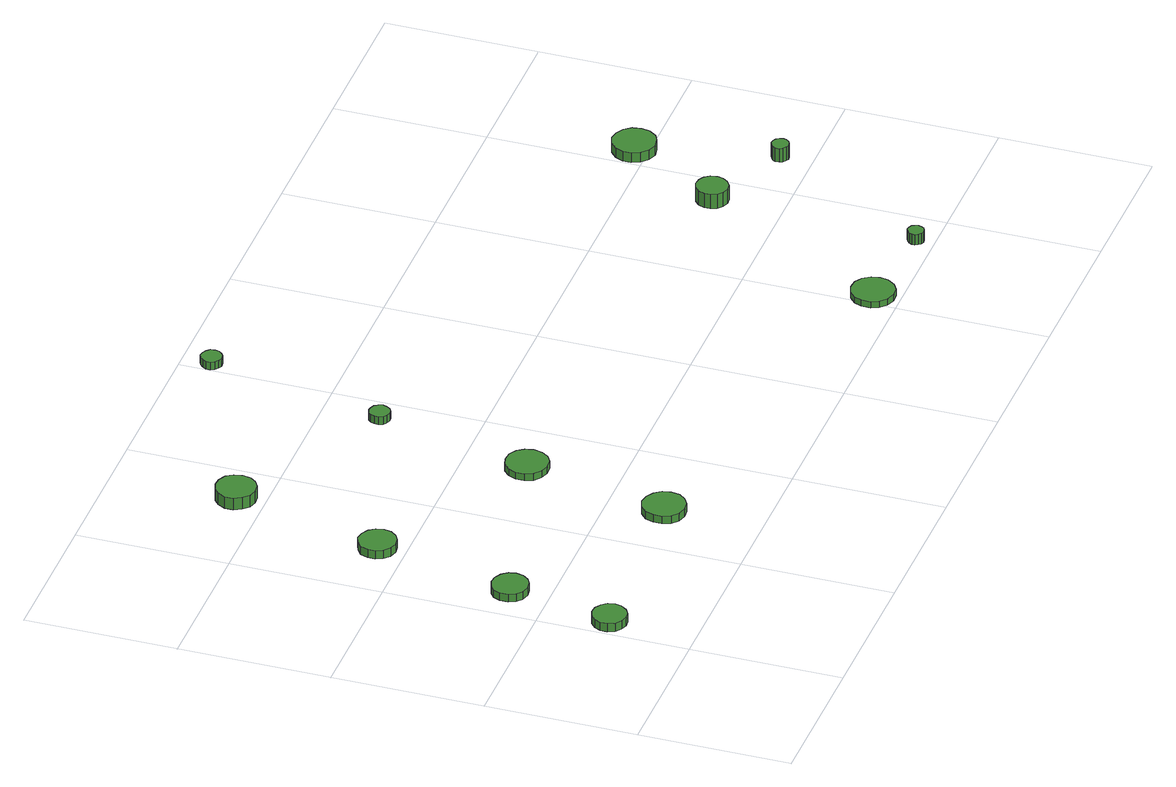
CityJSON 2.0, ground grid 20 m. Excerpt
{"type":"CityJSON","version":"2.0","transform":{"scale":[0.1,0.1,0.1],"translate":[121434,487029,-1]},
"CityObjects":{
"tree1":{"type":"SolitaryVegetationObject","attributes":{"function":"something"},"geometry":[{"type":"MultiSurface","lod":"1","boundaries":[[[0,1,2,3,4,5,6,7,8,9,10,11,12,13,14]],[[15,16,17,18,19,20,21,22,23,24,25,26,27,28,29]],[[0,29,28,1]],[[1,28,27,2]],[[2,27,26,3]],[[3,26,25,4]],[[4,25,24,5]],[[5,24,23,6]],[[6,23,22,7]],[[7,22,21,8]],[[8,21,20,9]],[[9,20,19,10]],[[10,19,18,11]],[[11,18,17,12]],[[12,17,16,13]],[[13,16,15,14]],[[14,15,29,0]]]}]},
"tree2":{"type":"SolitaryVegetationObject","attributes":{"function":"something"},"geometry":[{"type":"MultiSurface","lod":"1","boundaries":[[[30,31,32,33,34,35,36,37,38,39,40,41,42,43,44]],[[45,46,47,48,49,50,51,52,53,54,55,56,57,58,59]],[[30,59,58,31]],[[31,58,57,32]],[[32,57,56,33]],[[33,56,55,34]],[[34,55,54,35]],[[35,54,53,36]],[[36,53,52,37]],[[37,52,51,38]],[[38,51,50,39]],[[39,50,49,40]],[[40,49,48,41]],[[41,48,47,42]],[[42,47,46,43]],[[43,46,45,44]],[[44,45,59,30]]]}]},
"tree3":{"type":"SolitaryVegetationObject","attributes":{"function":"something"},"geometry":[{"type":"MultiSurface","lod":"1","boundaries":[[[60,61,62,63,64,65,66,67,68,69,70,71,72,73,74]],[[75,76,77,78,79,80,81,82,83,84,85,86,87,88,89]],[[60,89,88,61]],[[61,88,87,62]],[[62,87,86,63]],[[63,86,85,64]],[[64,85,84,65]],[[65,84,83,66]],[[66,83,82,67]],[[67,82,81,68]],[[68,81,80,69]],[[69,80,79,70]],[[70,79,78,71]],[[71,78,77,72]],[[72,77,76,73]],[[73,76,75,74]],[[74,75,89,60]]]}]},
"tree4":{"type":"SolitaryVegetationObject","attributes":{"function":"something"},"geometry":[{"type":"MultiSurface","lod":"1","boundaries":[[[90,91,92,93,94,95,96,97,98,99,100,101,102,103,104]],[[105,106,107,108,109,110,111,112,113,114,115,116,117,118,119]],[[90,119,118,91]],[[91,118,117,92]],[[92,117,116,93]],[[93,116,115,94]],[[94,115,114,95]],[[95,114,113,96]],[[96,113,112,97]],[[97,112,111,98]],[[98,111,110,99]],[[99,110,109,100]],[[100,109,108,101]],[[101,108,107,102]],[[102,107,106,103]],[[103,106,105,104]],[[104,105,119,90]]]}]},
"tree5":{"type":"SolitaryVegetationObject","attributes":{"function":"something"},"geometry":[{"type":"MultiSurface","lod":"1","boundaries":[[[120,121,122,123,124,125,126,127,128,129,130,131,132,133,134]],[[135,136,137,138,139,140,141,142,143,144,145,146,147,148,149]],[[120,149,148,121]],[[121,148,147,122]],[[122,147,146,123]],[[123,146,145,124]],[[124,145,144,125]],[[125,144,143,126]],[[126,143,142,127]],[[127,142,141,128]],[[128,141,140,129]],[[129,140,139,130]],[[130,139,138,131]],[[131,138,137,132]],[[132,137,136,133]],[[133,136,135,134]],[[134,135,149,120]]]}]},
"tree6":{"type":"SolitaryVegetationObject","attributes":{"function":"something"},"geometry":[{"type":"MultiSurface","lod":"1","boundaries":[[[150,151,152,153,154,155,156,157,158,159,160,161,162,163,164]],[[165,166,167,168,169,170,171,172,173,174,175,176,177,178,179]],[[150,179,178,151]],[[151,178,177,152]],[[152,177,176,153]],[[153,176,175,154]],[[154,175,174,155]],[[155,174,173,156]],[[156,173,172,157]],[[157,172,171,158]],[[158,171,170,159]],[[159,170,169,160]],[[160,169,168,161]],[[161,168,167,162]],[[162,167,166,163]],[[163,166,165,164]],[[164,165,179,150]]]}]},
"tree7":{"type":"SolitaryVegetationObject","attributes":{"function":"something"},"geometry":[{"type":"MultiSurface","lod":"1","boundaries":[[[180,181,182,183,184,185,186,187,188,189,190,191,192,193,194]],[[195,196,197,198,199,200,201,202,203,204,205,206,207,208,209]],[[180,209,208,181]],[[181,208,207,182]],[[182,207,206,183]],[[183,206,205,184]],[[184,205,204,185]],[[185,204,203,186]],[[186,203,202,187]],[[187,202,201,188]],[[188,201,200,189]],[[189,200,199,190]],[[190,199,198,191]],[[191,198,197,192]],[[192,197,196,193]],[[193,196,195,194]],[[194,195,209,180]]]}]},
"tree8":{"type":"SolitaryVegetationObject","attributes":{"function":"something"},"geometry":[{"type":"MultiSurface","lod":"1","boundaries":[[[210,211,212,213,214,215,216,217,218,219,220,221,222,223,224]],[[225,226,227,228,229,230,231,232,233,234,235,236,237,238,239]],[[210,239,238,211]],[[211,238,237,212]],[[212,237,236,213]],[[213,236,235,214]],[[214,235,234,215]],[[215,234,233,216]],[[216,233,232,217]],[[217,232,231,218]],[[218,231,230,219]],[[219,230,229,220]],[[220,229,228,221]],[[221,228,227,222]],[[222,227,226,223]],[[223,226,225,224]],[[224,225,239,210]]]}]},
"tree9":{"type":"SolitaryVegetationObject","attributes":{"function":"something"},"geometry":[{"type":"MultiSurface","lod":"1","boundaries":[[[240,241,242,243,244,245,246,247,248,249,250,251,252,253,254]],[[255,256,257,258,259,260,261,262,263,264,265,266,267,268,269]],[[240,269,268,241]],[[241,268,267,242]],[[242,267,266,243]],[[243,266,265,244]],[[244,265,264,245]],[[245,264,263,246]],[[246,263,262,247]],[[247,262,261,248]],[[248,261,260,249]],[[249,260,259,250]],[[250,259,258,251]],[[251,258,257,252]],[[252,257,256,253]],[[253,256,255,254]],[[254,255,269,240]]]}]},
"tree10":{"type":"SolitaryVegetationObject","attributes":{"function":"something"}},
"tree11":{"type":"SolitaryVegetationObject","attributes":{"function":"something"},"geometry":[{"type":"MultiSurface","lod":"1","boundaries":[[[270,271,272,273,274,275,276,277,278,279,280,281,282,283,284]],[[285,286,287,288,289,290,291,292,293,294,295,296,297,298,299]],[[270,299,298,271]],[[271,298,297,272]],[[272,297,296,273]],[[273,296,295,274]],[[274,295,294,275]],[[275,294,293,276]],[[276,293,292,277]],[[277,292,291,278]],[[278,291,290,279]],[[279,290,289,280]],[[280,289,288,281]],[[281,288,287,282]],[[282,287,286,283]],[[283,286,285,284]],[[284,285,299,270]]]}]},
"tree12":{"type":"SolitaryVegetationObject","attributes":{"function":"something"},"geometry":[{"type":"MultiSurface","lod":"1","boundaries":[[[300,301,302,303,304,305,306,307,308,309,310,311,312,313,314]],[[315,316,317,318,319,320,321,322,323,324,325,326,327,328,329]],[[300,329,328,301]],[[301,328,327,302]],[[302,327,326,303]],[[303,326,325,304]],[[304,325,324,305]],[[305,324,323,306]],[[306,323,322,307]],[[307,322,321,308]],[[308,321,320,309]],[[309,320,319,310]],[[310,319,318,311]],[[311,318,317,312]],[[312,317,316,313]],[[313,316,315,314]],[[314,315,329,300]]]}]},
"tree13":{"type":"SolitaryVegetationObject","attributes":{"function":"something"},"geometry":[{"type":"MultiSurface","lod":"1","boundaries":[[[330,331,332,333,334,335,336,337,338,339,340,341,342,343,344]],[[345,346,347,348,349,350,351,352,353,354,355,356,357,358,359]],[[330,359,358,331]],[[331,358,357,332]],[[332,357,356,333]],[[333,356,355,334]],[[334,355,354,335]],[[335,354,353,336]],[[336,353,352,337]],[[337,352,351,338]],[[338,351,350,339]],[[339,350,349,340]],[[340,349,348,341]],[[341,348,347,342]],[[342,347,346,343]],[[343,346,345,344]],[[344,345,359,330]]]}]},
"tree14":{"type":"SolitaryVegetationObject","attributes":{"function":"something"},"geometry":[{"type":"MultiSurface","lod":"1","boundaries":[[[360,361,362,363,364,365,366,367,368,369,370,371,372,373,374]],[[375,376,377,378,379,380,381,382,383,384,385,386,387,388,389]],[[360,389,388,361]],[[361,388,387,362]],[[362,387,386,363]],[[363,386,385,364]],[[364,385,384,365]],[[365,384,383,366]],[[366,383,382,367]],[[367,382,381,368]],[[368,381,380,369]],[[369,380,379,370]],[[370,379,378,371]],[[371,378,377,372]],[[372,377,376,373]],[[373,376,375,374]],[[374,375,389,360]]]}]},
"tree15":{"type":"SolitaryVegetationObject","attributes":{"function":"something"}}
},
"vertices":[
[51,114,18],[49,123,18],[43,130,18],[35,135,18],[26,136,18],[17,133,18],[10,127,18],[6,118,18],[6,109,18],[10,100,18],[17,94,18],[26,91,18],[35,92,18],[43,97,18],[49,105,18],[49,105,6],[43,97,6],[35,92,6],[26,91,6],[17,94,6],[10,100,6],[6,109,6],[6,118,6],[10,127,6],[17,133,6],[26,136,6],[35,135,6],[43,130,6],[49,123,6],[51,114,6],
[78,252,17],[76,261,17],[70,269,17],[61,274,17],[51,275,17],[41,272,17],[34,266,17],[30,257,17],[30,246,17],[34,237,17],[41,231,17],[51,228,17],[61,229,17],[70,234,17],[76,242,17],[76,242,6],[70,234,6],[61,229,6],[51,228,6],[41,231,6],[34,237,6],[30,246,6],[30,257,6],[34,266,6],[41,272,6],[51,275,6],[61,274,6],[70,269,6],[76,261,6],[78,252,6],
[117,437,18],[115,447,18],[109,455,18],[100,460,18],[90,462,18],[80,458,18],[72,452,18],[68,442,18],[68,432,18],[72,423,18],[80,416,18],[90,413,18],[100,414,18],[109,419,18],[115,427,18],[115,427,6],[109,419,6],[100,414,6],[90,413,6],[80,416,6],[72,423,6],[68,432,6],[68,442,6],[72,452,6],[80,458,6],[90,462,6],[100,460,6],[109,455,6],[115,447,6],[117,437,6],
[310,128,17],[308,139,17],[301,148,17],[291,154,17],[279,156,17],[268,152,17],[259,144,17],[255,133,17],[255,122,17],[259,111,17],[268,103,17],[279,100,17],[291,101,17],[301,107,17],[308,116,17],[308,116,6],[301,107,6],[291,101,6],[279,100,6],[268,103,6],[259,111,6],[255,122,6],[255,133,6],[259,144,6],[268,152,6],[279,156,6],[291,154,6],[301,148,6],[308,139,6],[310,128,6],
[168,638,23],[166,649,23],[160,658,23],[150,663,23],[139,664,23],[129,661,23],[121,654,23],[116,644,23],[116,633,23],[121,623,23],[129,615,23],[139,612,23],[150,613,23],[160,619,23],[166,627,23],[166,627,6],[160,619,6],[150,613,6],[139,612,6],[129,615,6],[121,623,6],[116,633,6],[116,644,6],[121,654,6],[129,661,6],[139,664,6],[150,663,6],[160,658,6],[166,649,6],[168,638,6],
[347,319,16],[344,330,16],[338,339,16],[328,345,16],[316,346,16],[305,343,16],[296,335,16],[292,324,16],[292,313,16],[296,302,16],[305,295,16],[316,291,16],[328,292,16],[338,298,16],[344,307,16],[344,307,6],[338,298,6],[328,292,6],[316,291,6],[305,295,6],[296,302,6],[292,313,6],[292,324,6],[296,335,6],[305,343,6],[316,346,6],[328,345,6],[338,339,6],[344,330,6],[347,319,6],
[380,526,17],[378,532,17],[375,537,17],[370,539,17],[365,540,17],[359,538,17],[355,534,17],[353,529,17],[353,524,17],[355,518,17],[359,515,17],[365,513,17],[370,513,17],[375,516,17],[378,521,17],[378,521,6],[375,516,6],[370,513,6],[365,513,6],[359,515,6],[355,518,6],[353,524,6],[353,529,6],[355,534,6],[359,538,6],[365,540,6],[370,539,6],[375,537,6],[378,532,6],[380,526,6],
[430,762,17],[429,768,17],[425,772,17],[420,775,17],[414,776,17],[409,774,17],[405,770,17],[402,765,17],[402,759,17],[405,754,17],[409,750,17],[414,748,17],[420,749,17],[425,752,17],[429,756,17],[429,756,6],[425,752,6],[420,749,6],[414,748,6],[409,750,6],[405,754,6],[402,759,6],[402,765,6],[405,770,6],[409,774,6],[414,776,6],[420,775,6],[425,772,6],[429,768,6],[430,762,6],
[847,36,15],[845,47,15],[838,57,15],[828,63,15],[816,64,15],[805,60,15],[796,52,15],[792,42,15],[792,30,15],[796,20,15],[805,12,15],[816,8,15],[828,9,15],[838,15,15],[845,25,15],[845,25,6],[838,15,6],[828,9,6],[816,8,6],[805,12,6],[796,20,6],[792,30,6],[792,42,6],[796,52,6],[805,60,6],[816,64,6],[828,63,6],[838,57,6],[845,47,6],[847,36,6],
[963,25,21],[962,29,21],[960,33,21],[956,35,21],[951,36,21],[947,34,21],[944,31,21],[942,27,21],[942,23,21],[944,19,21],[947,16,21],[951,14,21],[956,15,21],[960,17,21],[962,21,21],[962,21,6],[960,17,6],[956,15,6],[951,14,6],[947,16,6],[944,19,6],[942,23,6],[942,27,6],[944,31,6],[947,34,6],[951,36,6],[956,35,6],[960,33,6],[962,29,6],[963,25,6],
[979,292,27],[977,301,27],[972,308,27],[965,312,27],[956,313,27],[948,310,27],[941,304,27],[938,296,27],[938,288,27],[941,280,27],[948,274,27],[956,271,27],[965,272,27],[972,277,27],[977,284,27],[977,284,6],[972,277,6],[965,272,6],[956,271,6],[948,274,6],[941,280,6],[938,288,6],[938,296,6],[941,304,6],[948,310,6],[956,313,6],[965,312,6],[972,308,6],[977,301,6],[979,292,6],
[1086,242,26],[1085,247,26],[1082,251,26],[1078,253,26],[1073,254,26],[1069,252,26],[1065,249,26],[1063,245,26],[1063,240,26],[1065,236,26],[1069,233,26],[1073,231,26],[1078,232,26],[1082,234,26],[1085,238,26],[1085,238,6],[1082,234,6],[1078,232,6],[1073,231,6],[1069,233,6],[1065,236,6],[1063,240,6],[1063,245,6],[1065,249,6],[1069,252,6],[1073,254,6],[1078,253,6],[1082,251,6],[1085,247,6],[1086,242,6],
[1060,418,20],[1058,430,20],[1051,439,20],[1041,445,20],[1029,447,20],[1018,443,20],[1009,435,20],[1004,424,20],[1004,413,20],[1009,402,20],[1018,394,20],[1029,390,20],[1041,392,20],[1051,397,20],[1058,407,20],[1058,407,6],[1051,397,6],[1041,392,6],[1029,390,6],[1018,394,6],[1009,402,6],[1004,413,6],[1004,424,6],[1009,435,6],[1018,443,6],[1029,447,6],[1041,445,6],[1051,439,6],[1058,430,6],[1060,418,6]
]}
